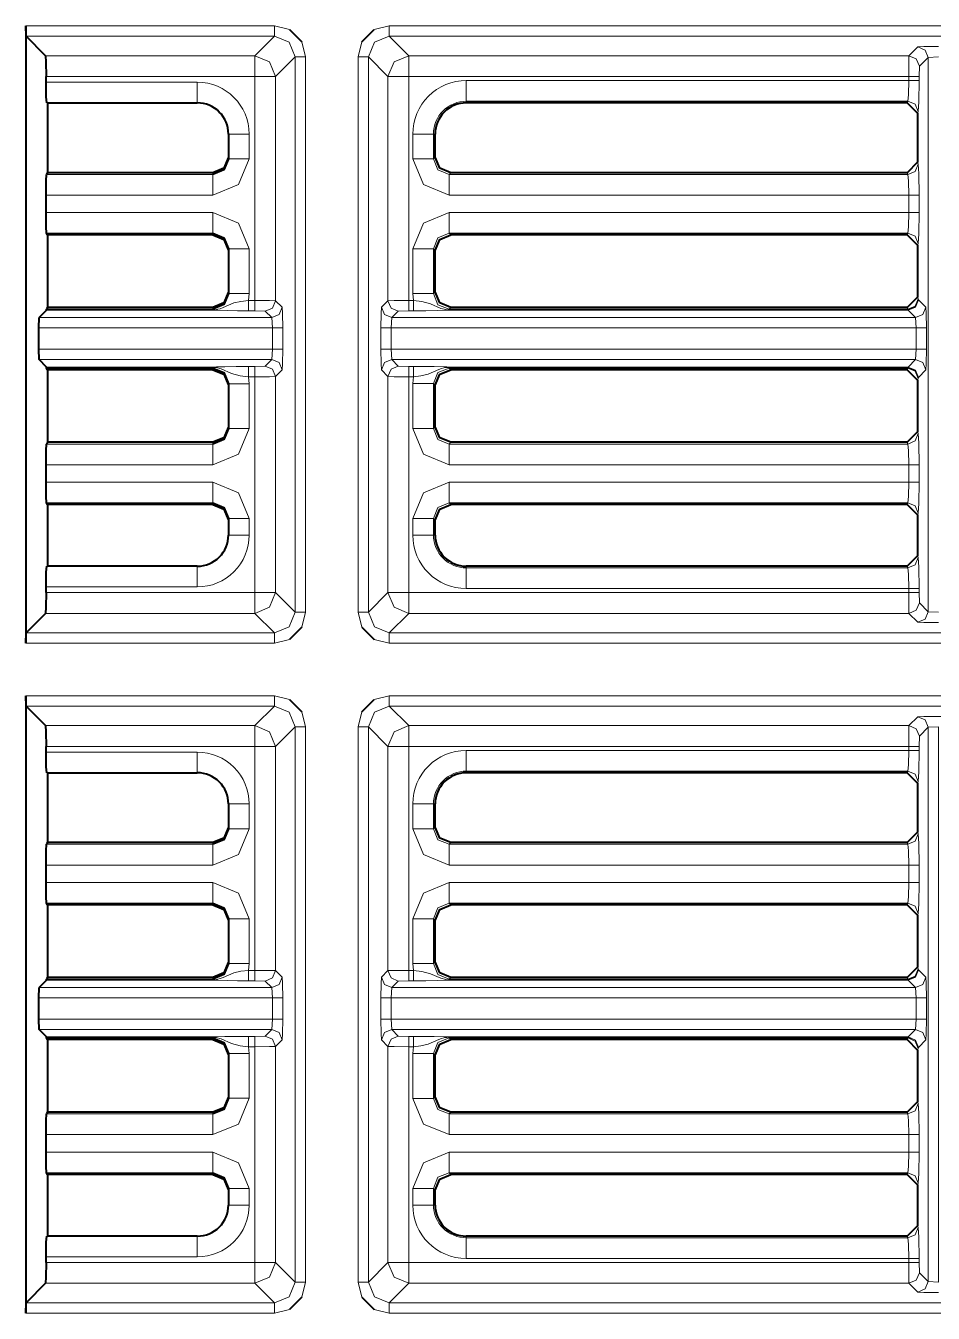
# Model space of a CAD drawing. Header units: millimetres. Extents: x 0 to 2941, y -405 to 1422.
# Drawn here: x 697.3 to 741.1, y 883.4 to 945.5 of the extents above; entities that cross this region are included whole.
import ezdxf

# ---------------------------------------------------------------- set-up
doc = ezdxf.new("R2010")
doc.units = ezdxf.units.MM
doc.layers.add('FINE', color=9, linetype='Continuous')
doc.layers.add('OUTLINE', color=7, linetype='Continuous')

msp = doc.modelspace()

# ---------------------------------------------------------------- linework, layer by layer
at = {"layer": 'FINE', "lineweight": 9}
for p, q in [((709.304, 945.477), (697.317, 945.477)), ((710.031, 945.289), (709.304, 945.477)), ((697.329, 944.977), (709.304, 944.977)), ((714.829, 944.977), (769.398, 944.977)), ((715.773, 944.034), (714.829, 944.977)), ((710.803, 943.978), (710.615, 944.705)), ((713.518, 944.705), (713.33, 943.978)), ((740.304, 944.454), (739.884, 944.034)), ((710.803, 917.203), (710.803, 943.978)), ((713.33, 943.978), (713.33, 917.203)), ((739.884, 944.034), (715.773, 944.034)), ((740.371, 943.034), (740.384, 943.534)), ((740.384, 943.534), (740.804, 943.954)), ((740.804, 943.954), (741.304, 943.979)), ((740.804, 917.227), (740.804, 943.954)), ((698.298, 943.034), (708.36, 943.034)), ((708.36, 943.034), (708.36, 932.234)), ((709.36, 932.221), (709.36, 943.034)), ((714.773, 943.034), (714.773, 932.221)), ((715.773, 943.034), (739.871, 943.034)), ((715.773, 932.234), (715.773, 943.034)), ((739.871, 943.034), (739.871, 942.839)), ((740.371, 942.839), (740.371, 943.034)), ((705.585, 942.758), (698.298, 942.758)), ((739.871, 942.839), (718.549, 942.839)), ((739.834, 941.84), (739.793, 941.759)), ((740.293, 941.258), (740.334, 941.341)), ((708.085, 939.066), (708.085, 940.258)), ((715.969, 940.258), (715.969, 939.061)), ((716.967, 940.258), (717.049, 940.258)), ((716.967, 939.061), (716.967, 940.258)), ((717.049, 939.142), (716.967, 939.061)), ((740.334, 938.811), (740.293, 938.893)), ((717.716, 938.312), (717.797, 938.394)), ((739.834, 938.312), (717.716, 938.312)), ((739.793, 938.394), (739.834, 938.312)), ((698.298, 937.314), (706.335, 937.314)), ((717.716, 937.314), (739.871, 937.314)), ((739.871, 937.314), (739.871, 936.473)), ((740.371, 936.473), (740.371, 937.314)), ((706.335, 936.473), (698.298, 936.473)), ((739.871, 936.473), (717.716, 936.473)), ((698.323, 935.475), (706.335, 935.475)), ((706.335, 935.475), (706.335, 935.394)), ((717.797, 935.394), (717.716, 935.475)), ((717.716, 935.475), (739.834, 935.475)), ((739.834, 935.475), (739.793, 935.394)), ((740.293, 934.893), (740.334, 934.975)), ((708.085, 932.566), (708.085, 934.721)), ((715.969, 934.726), (715.969, 932.561)), ((716.967, 934.726), (717.049, 934.644)), ((708.053, 932.234), (708.085, 932.566)), ((715.969, 932.561), (715.999, 932.234)), ((740.334, 932.311), (740.293, 932.393)), ((698.315, 931.763), (706.335, 931.763)), ((706.335, 931.78), (698.318, 931.78)), ((706.335, 931.812), (698.323, 931.812)), ((706.335, 931.894), (706.335, 931.812)), ((708.36, 932.234), (708.053, 932.234)), ((708.053, 931.734), (708.36, 931.734)), ((708.36, 931.734), (708.86, 931.721)), ((709.675, 931.906), (709.36, 932.221)), ((714.773, 932.221), (714.458, 931.906)), ((715.273, 931.721), (715.773, 931.734)), ((715.999, 932.234), (715.773, 932.234)), ((715.773, 931.734), (715.999, 931.734)), ((739.842, 931.78), (717.716, 931.78)), ((717.716, 931.763), (739.842, 931.763)), ((739.793, 931.894), (739.834, 931.812)), ((739.834, 931.812), (739.842, 931.78)), ((739.842, 931.763), (740.199, 931.406)), ((697.958, 931.406), (709.175, 931.406)), ((708.86, 931.721), (709.175, 931.406)), ((709.175, 931.406), (709.201, 930.906)), ((714.932, 930.906), (714.958, 931.406)), ((714.958, 931.406), (715.273, 931.721)), ((714.958, 931.406), (740.199, 931.406)), ((740.199, 931.406), (740.225, 930.906)), ((709.201, 930.906), (697.945, 930.906)), ((709.201, 930.906), (709.201, 929.881)), ((709.701, 929.881), (709.701, 930.906)), ((714.432, 930.906), (714.432, 929.881)), ((740.225, 930.906), (714.932, 930.906)), ((714.932, 929.881), (714.932, 930.906)), ((740.225, 930.906), (740.225, 929.881)), ((740.725, 929.881), (740.725, 930.906)), ((697.945, 929.881), (709.201, 929.881)), ((709.201, 929.881), (709.175, 929.381)), ((714.932, 929.881), (740.225, 929.881)), ((714.958, 929.381), (714.932, 929.881)), ((740.225, 929.881), (740.199, 929.381)), ((709.175, 929.381), (697.958, 929.381)), ((709.175, 929.381), (708.86, 929.065)), ((740.199, 929.381), (714.958, 929.381)), ((715.273, 929.065), (714.958, 929.381)), ((740.199, 929.381), (739.842, 929.023)), ((706.335, 929.023), (698.315, 929.023)), ((698.318, 929.007), (706.335, 929.007)), ((698.323, 928.975), (706.335, 928.975)), ((706.335, 928.975), (706.335, 928.894)), ((708.36, 929.053), (708.053, 929.053)), ((708.86, 929.065), (708.36, 929.053)), ((714.458, 928.881), (714.773, 928.566)), ((739.842, 929.023), (717.716, 929.023)), ((717.716, 929.007), (739.842, 929.007)), ((717.716, 928.975), (739.834, 928.975)), ((717.797, 928.894), (717.716, 928.975)), ((739.834, 928.975), (739.793, 928.894)), ((739.842, 929.007), (739.834, 928.975)), ((740.342, 928.524), (740.699, 928.881)), ((708.053, 928.553), (708.36, 928.553)), ((708.085, 928.221), (708.053, 928.553)), ((708.085, 926.066), (708.085, 928.221)), ((714.773, 928.566), (714.773, 918.147)), ((715.969, 928.226), (715.969, 926.061)), ((716.967, 928.226), (717.049, 928.144)), ((740.293, 928.393), (740.334, 928.475)), ((740.334, 928.475), (740.342, 928.524)), ((740.334, 925.812), (740.293, 925.894)), ((706.335, 925.312), (698.323, 925.312)), ((706.335, 925.393), (706.335, 925.312)), ((717.716, 925.312), (717.797, 925.393)), ((739.834, 925.312), (717.716, 925.312)), ((739.793, 925.393), (739.834, 925.312)), ((717.716, 924.313), (739.871, 924.313)), ((739.871, 924.313), (739.871, 923.473)), ((740.371, 923.473), (740.371, 924.313)), ((706.335, 923.473), (698.298, 923.473)), ((739.871, 923.473), (717.716, 923.473)), ((698.323, 922.475), (706.335, 922.475)), ((706.335, 922.475), (706.335, 922.393)), ((717.716, 922.475), (739.834, 922.475)), ((717.797, 922.393), (717.716, 922.475)), ((739.834, 922.475), (739.793, 922.393)), ((740.293, 921.894), (740.334, 921.976)), ((715.969, 921.726), (715.969, 920.922)), ((716.967, 921.726), (717.049, 921.645)), ((716.967, 920.922), (716.967, 921.726)), ((717.049, 920.922), (716.967, 920.922)), ((718.549, 919.341), (718.549, 919.422)), ((739.834, 919.341), (718.549, 919.341)), ((739.793, 919.422), (739.834, 919.341)), ((740.334, 919.84), (740.293, 919.922)), ((698.298, 918.422), (705.585, 918.422)), ((714.773, 918.147), (713.83, 917.203)), ((718.549, 918.342), (739.871, 918.342)), ((740.371, 918.147), (740.371, 918.342)), ((740.384, 917.647), (740.371, 918.147)), ((740.804, 917.227), (740.384, 917.647)), ((698.273, 917.147), (708.36, 917.147)), ((710.615, 916.476), (710.803, 917.203)), ((713.33, 917.203), (713.518, 916.476)), ((714.829, 916.204), (715.773, 917.147)), ((715.773, 917.147), (739.884, 917.147)), ((739.884, 917.147), (740.304, 916.727)), ((741.304, 917.202), (740.804, 917.227)), ((714.102, 915.892), (714.829, 915.704)), ((769.554, 916.204), (714.829, 916.204)), ((714.829, 915.704), (769.409, 915.704)), ((709.304, 913.177), (697.317, 913.177)), ((710.031, 912.989), (709.304, 913.177)), ((697.329, 912.677), (709.304, 912.677)), ((709.304, 912.677), (708.36, 911.734)), ((714.829, 912.677), (769.398, 912.677)), ((715.773, 911.734), (714.829, 912.677)), ((713.518, 912.405), (713.33, 911.678)), ((740.304, 912.154), (739.884, 911.734)), ((708.36, 911.734), (698.273, 911.734)), ((713.33, 911.678), (713.33, 884.903)), ((713.83, 884.903), (713.83, 911.678)), ((713.83, 911.678), (714.773, 910.734)), ((739.884, 911.734), (715.773, 911.734)), ((740.384, 911.234), (740.804, 911.654)), ((740.804, 911.654), (741.304, 911.679)), ((740.804, 884.927), (740.804, 911.654)), ((698.298, 910.734), (708.36, 910.734)), ((708.36, 910.734), (708.36, 899.934)), ((709.36, 899.921), (709.36, 910.734)), ((714.773, 910.734), (714.773, 899.921)), ((740.371, 910.734), (740.384, 911.234)), ((740.371, 910.538), (740.371, 910.734)), ((705.585, 910.458), (698.298, 910.458)), ((718.549, 909.54), (739.834, 909.54)), ((718.549, 909.458), (718.549, 909.54)), ((739.834, 909.54), (739.793, 909.458)), ((740.293, 908.958), (740.334, 909.041)), ((708.085, 906.766), (708.085, 907.959)), ((715.969, 907.959), (715.969, 906.761)), ((740.334, 906.511), (740.293, 906.593)), ((717.716, 906.012), (717.797, 906.094)), ((698.298, 905.013), (706.335, 905.013)), ((739.871, 905.013), (739.871, 904.174)), ((706.335, 904.174), (698.298, 904.174)), ((739.871, 904.174), (717.716, 904.174)), ((717.716, 903.175), (739.834, 903.175)), ((717.797, 903.093), (717.716, 903.175)), ((739.834, 903.175), (739.793, 903.093)), ((740.293, 902.593), (740.334, 902.675)), ((708.085, 900.266), (708.085, 902.421)), ((715.969, 902.426), (715.969, 900.261)), ((716.967, 902.426), (717.049, 902.344)), ((716.967, 900.261), (716.967, 902.426)), ((708.053, 899.934), (708.085, 900.266)), ((715.969, 900.261), (715.999, 899.934)), ((717.049, 900.342), (716.967, 900.261)), ((740.334, 900.011), (740.293, 900.093)), ((706.335, 899.48), (698.318, 899.48)), ((706.335, 899.512), (698.323, 899.512)), ((706.335, 899.593), (706.335, 899.512)), ((708.36, 899.934), (708.053, 899.934)), ((709.675, 899.606), (709.36, 899.921)), ((714.773, 899.921), (714.458, 899.606)), ((715.999, 899.934), (715.773, 899.934)), ((717.716, 899.512), (717.797, 899.593)), ((739.842, 899.48), (717.716, 899.48)), ((717.716, 899.463), (739.842, 899.463)), ((739.834, 899.512), (739.842, 899.48)), ((739.842, 899.463), (740.199, 899.106)), ((697.958, 899.106), (709.175, 899.106)), ((708.053, 899.434), (708.36, 899.434)), ((708.36, 899.434), (708.86, 899.421)), ((708.86, 899.421), (709.175, 899.106)), ((709.175, 899.106), (709.201, 898.606)), ((714.932, 898.606), (714.958, 899.106)), ((714.958, 899.106), (715.273, 899.421)), ((714.958, 899.106), (740.199, 899.106)), ((715.273, 899.421), (715.773, 899.434)), ((715.773, 899.434), (715.999, 899.434)), ((740.199, 899.106), (740.225, 898.606)), ((709.201, 898.606), (697.945, 898.606)), ((709.201, 898.606), (709.201, 897.581)), ((709.701, 897.581), (709.701, 898.606)), ((740.225, 898.606), (714.932, 898.606)), ((740.225, 898.606), (740.225, 897.581)), ((697.945, 897.581), (709.201, 897.581)), ((709.175, 897.081), (697.958, 897.081)), ((709.201, 897.581), (709.175, 897.081)), ((714.932, 897.581), (740.225, 897.581)), ((740.199, 897.081), (714.958, 897.081)), ((715.273, 896.765), (714.958, 897.081)), ((740.225, 897.581), (740.199, 897.081)), ((706.335, 896.724), (698.315, 896.724)), ((698.318, 896.707), (706.335, 896.707)), ((698.323, 896.675), (706.335, 896.675)), ((706.335, 896.675), (706.335, 896.594)), ((708.36, 896.753), (708.053, 896.753)), ((709.36, 896.266), (709.675, 896.581)), ((714.458, 896.581), (714.773, 896.266)), ((715.773, 896.753), (715.273, 896.765)), ((715.999, 896.753), (715.773, 896.753)), ((717.716, 896.707), (739.842, 896.707)), ((717.716, 896.675), (739.834, 896.675)), ((717.797, 896.594), (717.716, 896.675)), ((739.834, 896.675), (739.793, 896.594)), ((739.842, 896.707), (739.834, 896.675)), ((708.085, 895.921), (708.053, 896.253)), ((708.085, 893.766), (708.085, 895.921)), ((709.36, 885.847), (709.36, 896.266)), ((715.773, 896.253), (715.999, 896.253)), ((715.773, 885.847), (715.773, 896.253)), ((715.999, 896.253), (715.969, 895.926)), ((715.969, 895.926), (715.969, 893.761)), ((740.334, 893.511), (740.293, 893.593)), ((706.335, 893.012), (698.323, 893.012)), ((706.335, 893.093), (706.335, 893.012)), ((717.716, 893.012), (717.797, 893.093)), ((698.298, 892.014), (706.335, 892.014)), ((717.716, 892.014), (739.871, 892.014)), ((740.371, 891.174), (740.371, 892.014)), ((706.335, 891.174), (698.298, 891.174)), ((698.323, 890.175), (706.335, 890.175)), ((706.335, 890.175), (706.335, 890.093)), ((717.716, 890.175), (739.834, 890.175)), ((717.797, 890.093), (717.716, 890.175)), ((739.834, 890.175), (739.793, 890.093)), ((740.293, 889.593), (740.334, 889.675)), ((708.085, 888.622), (708.085, 889.421)), ((715.969, 889.426), (715.969, 888.622)), ((716.967, 889.426), (717.049, 889.345)), ((716.967, 888.622), (716.967, 889.426)), ((717.049, 888.622), (716.967, 888.622)), ((718.549, 887.041), (718.549, 887.122)), ((739.834, 887.041), (718.549, 887.041)), ((739.793, 887.122), (739.834, 887.041)), ((740.334, 887.54), (740.293, 887.622)), ((698.298, 886.122), (705.585, 886.122)), ((708.36, 885.847), (698.298, 885.847)), ((710.304, 884.903), (709.36, 885.847)), ((739.871, 885.847), (715.773, 885.847)), ((718.549, 886.042), (739.871, 886.042)), ((739.871, 886.042), (739.871, 885.847)), ((740.371, 885.847), (740.371, 886.042)), ((740.384, 885.347), (740.371, 885.847)), ((740.804, 884.927), (740.384, 885.347)), ((710.615, 884.176), (710.803, 884.903)), ((713.33, 884.903), (713.518, 884.176)), ((714.829, 883.903), (715.773, 884.847)), ((715.773, 884.847), (739.884, 884.847)), ((739.884, 884.847), (740.304, 884.427)), ((697.317, 883.404), (709.304, 883.404)), ((709.304, 883.903), (697.329, 883.903)), ((709.304, 883.404), (710.031, 883.592)), ((714.102, 883.592), (714.829, 883.404)), ((769.554, 883.903), (714.829, 883.903)), ((714.829, 883.404), (769.409, 883.404))]:
    msp.add_line(p, q, dxfattribs=at)
for points in [[(709.304, 945.477), (709.304, 945.128), (709.304, 944.977)], [(769.409, 945.477), (714.829, 945.477), (714.102, 945.289)], [(714.829, 945.477), (714.829, 945.128), (714.829, 944.977)], [(709.304, 944.977), (708.36, 944.034), (698.273, 944.034)], [(709.304, 944.977), (710.011, 944.685), (710.304, 943.978)], [(713.83, 943.978), (714.122, 944.685), (714.829, 944.977)], [(741.304, 944.479), (740.606, 944.472), (740.304, 944.454)], [(740.304, 944.454), (740.657, 944.307), (740.804, 943.954)], [(709.36, 943.034), (709.067, 943.741), (708.36, 944.034)], [(708.36, 943.034), (708.36, 943.732), (708.36, 944.034)], [(709.36, 943.034), (710.304, 943.978), (710.304, 917.203)], [(710.803, 943.978), (710.455, 943.978), (710.304, 943.978)], [(713.83, 943.978), (713.679, 943.978), (713.33, 943.978)], [(713.83, 917.203), (713.83, 943.978), (714.773, 943.034)], [(715.773, 944.034), (715.066, 943.741), (714.773, 943.034)], [(715.773, 944.034), (715.773, 943.732), (715.773, 943.034)], [(739.884, 944.034), (739.875, 943.732), (739.871, 943.034)], [(739.884, 944.034), (740.237, 943.887), (740.384, 943.534)], [(708.36, 943.034), (709.058, 943.034), (709.36, 943.034)], [(714.773, 943.034), (715.075, 943.034), (715.773, 943.034)], [(739.871, 943.034), (740.22, 943.034), (740.371, 943.034)], [(705.585, 942.758), (705.585, 942.051), (705.585, 941.759)], [(718.549, 942.839), (718.549, 942.15), (718.549, 941.84)], [(739.871, 942.839), (739.86, 942.15), (739.834, 941.84)], [(740.371, 942.839), (740.22, 942.839), (739.871, 942.839)], [(740.334, 941.341), (740.36, 941.806), (740.371, 942.839)], [(718.549, 941.759), (718.549, 941.84), (739.834, 941.84)], [(740.334, 941.341), (740.187, 941.693), (739.834, 941.84)], [(708.085, 940.258), (707.377, 940.258), (707.085, 940.258)], [(715.969, 940.258), (716.657, 940.258), (716.967, 940.258)], [(706.335, 937.314), (707.572, 937.827), (708.085, 939.066)], [(708.085, 939.066), (707.377, 939.066), (707.085, 939.066)], [(715.969, 939.061), (716.657, 939.061), (716.967, 939.061)], [(715.969, 939.061), (716.48, 937.825), (717.716, 937.314)], [(717.716, 938.312), (717.185, 938.53), (716.967, 939.061)], [(740.334, 938.811), (740.187, 938.458), (739.834, 938.312)], [(740.371, 937.314), (740.36, 938.346), (740.334, 938.811)], [(706.335, 938.394), (706.335, 938.312), (698.323, 938.312)], [(706.335, 937.314), (706.335, 938.002), (706.335, 938.312)], [(717.716, 937.314), (717.716, 938.002), (717.716, 938.312)], [(739.834, 938.312), (739.86, 938.002), (739.871, 937.314)], [(740.371, 937.314), (740.22, 937.314), (739.871, 937.314)], [(706.335, 935.475), (706.335, 935.785), (706.335, 936.473)], [(708.085, 934.721), (707.572, 935.96), (706.335, 936.473)], [(717.716, 936.473), (716.48, 935.962), (715.969, 934.726)], [(717.716, 935.475), (717.716, 935.785), (717.716, 936.473)], [(739.871, 936.473), (739.86, 935.785), (739.834, 935.475)], [(740.371, 936.473), (740.22, 936.473), (739.871, 936.473)], [(740.334, 934.975), (740.36, 935.441), (740.371, 936.473)], [(716.967, 934.726), (717.185, 935.257), (717.716, 935.475)], [(740.334, 934.975), (740.187, 935.328), (739.834, 935.475)], [(707.085, 934.721), (707.377, 934.721), (708.085, 934.721)], [(716.967, 934.726), (716.657, 934.726), (715.969, 934.726)], [(717.049, 932.642), (716.967, 932.561), (716.967, 934.726)], [(707.085, 932.566), (707.377, 932.566), (708.085, 932.566)], [(717.716, 931.78), (717.716, 931.801), (717.716, 931.812), (717.185, 932.03), (716.967, 932.561), (716.657, 932.561), (715.969, 932.561)], [(708.053, 932.234), (707.688, 932.19), (707.344, 932.112), (706.823, 931.887), (706.687, 931.837), (706.581, 931.808), (706.436, 931.785), (706.367, 931.781), (706.335, 931.78)], [(706.335, 931.812), (706.335, 931.801), (706.335, 931.78)], [(706.335, 931.763), (706.335, 931.768), (706.335, 931.78)], [(706.335, 931.763), (706.347, 931.763), (706.374, 931.763), (706.433, 931.762), (706.481, 931.76), (706.555, 931.758), (707.051, 931.743), (707.522, 931.737), (708.053, 931.734)], [(708.053, 931.734), (708.053, 931.885), (708.053, 932.234)], [(708.36, 931.734), (708.36, 931.885), (708.36, 932.234)], [(709.36, 932.221), (709.058, 932.23), (708.36, 932.234)], [(708.86, 931.721), (709.213, 931.868), (709.36, 932.221)], [(709.175, 931.406), (709.529, 931.553), (709.675, 931.906)], [(709.701, 930.906), (709.693, 931.604), (709.675, 931.906)], [(714.458, 931.906), (714.44, 931.604), (714.432, 930.906)], [(714.458, 931.906), (714.605, 931.553), (714.958, 931.406)], [(715.773, 932.234), (715.075, 932.23), (714.773, 932.221)], [(714.773, 932.221), (714.92, 931.868), (715.273, 931.721)], [(715.773, 932.234), (715.773, 931.885), (715.773, 931.734)], [(715.999, 932.234), (715.999, 931.885), (715.999, 931.734)], [(717.716, 931.78), (717.646, 931.782), (717.559, 931.791), (717.32, 931.851), (716.82, 932.073), (716.406, 932.184), (715.999, 932.234)], [(715.999, 931.734), (716.591, 931.737), (717.139, 931.747), (717.547, 931.76), (717.655, 931.763), (717.689, 931.763), (717.716, 931.763)], [(739.834, 931.812), (717.716, 931.812), (717.797, 931.894)], [(717.716, 931.78), (717.716, 931.768), (717.716, 931.763)], [(739.834, 931.812), (740.187, 931.959), (740.334, 932.311)], [(739.842, 931.78), (740.194, 931.923), (740.342, 932.263)], [(739.842, 931.763), (740.195, 931.91), (740.342, 932.263)], [(739.842, 931.78), (739.842, 931.768), (739.842, 931.763)], [(740.199, 931.406), (740.553, 931.553), (740.699, 931.906)], [(740.699, 931.906), (740.342, 932.263), (740.334, 932.311)], [(740.725, 930.906), (740.717, 931.604), (740.699, 931.906)], [(709.201, 930.906), (709.55, 930.906), (709.701, 930.906)], [(714.432, 930.906), (714.583, 930.906), (714.932, 930.906)], [(740.225, 930.906), (740.574, 930.906), (740.725, 930.906)], [(709.701, 929.881), (709.55, 929.881), (709.201, 929.881)], [(709.36, 928.566), (709.675, 928.881), (709.693, 929.183), (709.701, 929.881)], [(714.932, 929.881), (714.583, 929.881), (714.432, 929.881)], [(714.432, 929.881), (714.44, 929.183), (714.458, 928.881)], [(740.725, 929.881), (740.574, 929.881), (740.225, 929.881)], [(740.699, 928.881), (740.717, 929.183), (740.725, 929.881)], [(709.675, 928.881), (709.529, 929.234), (709.175, 929.381)], [(714.958, 929.381), (714.605, 929.234), (714.458, 928.881)], [(740.699, 928.881), (740.553, 929.234), (740.199, 929.381)], [(708.053, 929.053), (707.458, 929.05), (706.911, 929.04), (706.503, 929.027), (706.395, 929.024), (706.361, 929.024), (706.335, 929.023)], [(706.335, 929.007), (706.335, 929.019), (706.335, 929.023)], [(706.335, 929.007), (706.405, 929.005), (706.491, 928.996), (706.73, 928.936), (707.23, 928.716), (707.644, 928.604), (708.053, 928.553)], [(706.335, 928.975), (706.335, 928.986), (706.335, 929.007)], [(708.053, 928.553), (708.053, 928.902), (708.053, 929.053)], [(708.36, 928.553), (708.36, 928.902), (708.36, 929.053)], [(709.36, 928.566), (709.213, 928.919), (708.86, 929.065)], [(715.273, 929.065), (714.92, 928.919), (714.773, 928.566)], [(715.999, 929.053), (715.773, 929.053), (715.273, 929.065)], [(715.773, 929.053), (715.773, 928.902), (715.773, 928.553)], [(715.999, 929.053), (715.999, 928.902), (715.999, 928.553)], [(717.716, 929.023), (717.704, 929.023), (717.676, 929.024), (717.617, 929.025), (717.568, 929.026), (717.494, 929.029), (717, 929.044), (716.53, 929.05), (715.999, 929.053)], [(715.999, 928.553), (716.363, 928.596), (716.706, 928.674), (717.224, 928.898), (717.361, 928.95), (717.468, 928.979), (717.613, 929.002), (717.683, 929.006), (717.716, 929.007)], [(716.967, 928.226), (717.185, 928.757), (717.716, 928.975)], [(717.716, 929.023), (717.716, 929.019), (717.716, 929.007)], [(717.716, 928.975), (717.716, 928.986), (717.716, 929.007)], [(740.334, 928.475), (740.187, 928.828), (739.834, 928.975)], [(740.342, 928.524), (740.195, 928.877), (739.842, 929.023)], [(739.842, 929.023), (739.842, 929.019), (739.842, 929.007)], [(740.342, 928.524), (740.194, 928.864), (739.842, 929.007)], [(708.36, 928.553), (708.36, 918.147), (698.298, 918.147)], [(707.085, 928.221), (707.377, 928.221), (708.085, 928.221)], [(708.36, 928.553), (709.058, 928.557), (709.36, 928.566)], [(710.304, 917.203), (709.36, 918.147), (709.36, 928.566)], [(714.773, 928.566), (715.075, 928.557), (715.773, 928.553)], [(715.773, 918.147), (715.773, 928.553), (715.999, 928.553), (715.969, 928.226)], [(716.967, 928.226), (716.657, 928.226), (715.969, 928.226)], [(717.049, 926.142), (716.967, 926.061), (716.967, 928.226)], [(698.298, 924.313), (706.335, 924.313), (707.572, 924.827), (708.085, 926.066)], [(707.085, 926.066), (707.377, 926.066), (708.085, 926.066)], [(716.967, 926.061), (716.657, 926.061), (715.969, 926.061)], [(715.969, 926.061), (716.48, 924.825), (717.716, 924.313)], [(717.716, 925.312), (717.185, 925.53), (716.967, 926.061)], [(739.834, 925.312), (740.187, 925.459), (740.334, 925.812)], [(740.371, 924.313), (740.36, 925.346), (740.334, 925.812)], [(706.335, 925.312), (706.335, 925.002), (706.335, 924.313)], [(717.716, 924.313), (717.716, 925.002), (717.716, 925.312)], [(739.834, 925.312), (739.86, 925.002), (739.871, 924.313)], [(739.871, 924.313), (740.22, 924.313), (740.371, 924.313)], [(706.335, 922.475), (706.335, 922.785), (706.335, 923.473)], [(708.085, 920.922), (708.085, 921.721), (707.572, 922.96), (706.335, 923.473)], [(717.716, 923.473), (716.48, 922.962), (715.969, 921.726)], [(717.716, 923.473), (717.716, 922.785), (717.716, 922.475)], [(739.871, 923.473), (739.86, 922.785), (739.834, 922.475)], [(739.871, 923.473), (740.22, 923.473), (740.371, 923.473)], [(740.334, 921.976), (740.36, 922.441), (740.371, 923.473)], [(716.967, 921.726), (717.185, 922.257), (717.716, 922.475)], [(739.834, 922.475), (740.187, 922.328), (740.334, 921.976)], [(707.085, 921.721), (707.377, 921.721), (708.085, 921.721)], [(716.967, 921.726), (716.657, 921.726), (715.969, 921.726)], [(707.085, 920.922), (707.377, 920.922), (708.085, 920.922)], [(716.967, 920.922), (716.657, 920.922), (715.969, 920.922)], [(705.585, 919.422), (705.585, 919.129), (705.585, 918.422)], [(718.549, 919.341), (718.549, 919.031), (718.549, 918.342)], [(739.834, 919.341), (740.187, 919.488), (740.334, 919.84)], [(739.834, 919.341), (739.86, 919.031), (739.871, 918.342)], [(740.371, 918.342), (740.36, 919.375), (740.334, 919.84)], [(708.36, 918.147), (709.058, 918.147), (709.36, 918.147)], [(708.36, 917.147), (709.067, 917.44), (709.36, 918.147)], [(708.36, 918.147), (708.36, 917.449), (708.36, 917.147)], [(714.773, 918.147), (715.075, 918.147), (715.773, 918.147)], [(714.773, 918.147), (715.066, 917.44), (715.773, 917.147)], [(739.871, 918.342), (739.871, 918.147), (715.773, 918.147)], [(715.773, 918.147), (715.773, 917.449), (715.773, 917.147)], [(739.871, 918.342), (740.22, 918.342), (740.371, 918.342)], [(739.871, 918.147), (740.22, 918.147), (740.371, 918.147)], [(739.871, 918.147), (739.875, 917.449), (739.884, 917.147)], [(739.884, 917.147), (740.237, 917.294), (740.384, 917.647)], [(708.36, 917.147), (709.304, 916.204), (697.329, 916.204)], [(710.304, 917.203), (710.011, 916.496), (709.304, 916.204)], [(710.803, 917.203), (710.455, 917.203), (710.304, 917.203)], [(713.83, 917.203), (713.679, 917.203), (713.33, 917.203)], [(714.829, 916.204), (714.122, 916.496), (713.83, 917.203)], [(740.304, 916.727), (740.657, 916.874), (740.804, 917.227)], [(740.304, 916.727), (740.606, 916.709), (741.304, 916.702)], [(697.317, 915.704), (709.304, 915.704), (710.031, 915.892)], [(709.304, 915.704), (709.304, 916.052), (709.304, 916.204)], [(714.829, 916.204), (714.829, 916.052), (714.829, 915.704)], [(709.304, 913.177), (709.304, 912.828), (709.304, 912.677)], [(769.409, 913.177), (714.829, 913.177), (714.102, 912.989)], [(714.829, 913.177), (714.829, 912.828), (714.829, 912.677)], [(709.304, 912.677), (710.011, 912.385), (710.304, 911.678)], [(713.83, 911.678), (714.122, 912.385), (714.829, 912.677)], [(710.803, 884.903), (710.803, 911.678), (710.615, 912.405)], [(742.33, 912.179), (741.304, 912.179), (740.606, 912.172), (740.304, 912.154)], [(740.804, 911.654), (740.657, 912.007), (740.304, 912.154)], [(709.36, 910.734), (709.067, 911.441), (708.36, 911.734)], [(708.36, 910.734), (708.36, 911.432), (708.36, 911.734)], [(709.36, 910.734), (710.304, 911.678), (710.304, 884.903)], [(710.803, 911.678), (710.455, 911.678), (710.304, 911.678)], [(713.83, 911.678), (713.679, 911.678), (713.33, 911.678)], [(715.773, 911.734), (715.066, 911.441), (714.773, 910.734)], [(715.773, 911.734), (715.773, 911.432), (715.773, 910.734)], [(739.884, 911.734), (739.875, 911.432), (739.871, 910.734)], [(740.384, 911.234), (740.237, 911.587), (739.884, 911.734)], [(741.304, 911.679), (741.304, 884.902), (740.804, 884.927)], [(708.36, 910.734), (709.058, 910.734), (709.36, 910.734)], [(714.773, 910.734), (715.075, 910.734), (715.773, 910.734)], [(715.773, 899.934), (715.773, 910.734), (739.871, 910.734), (739.871, 910.538)], [(740.371, 910.734), (740.22, 910.734), (739.871, 910.734)], [(705.585, 910.458), (705.585, 909.751), (705.585, 909.458)], [(718.549, 910.538), (718.549, 909.85), (718.549, 909.54)], [(739.871, 910.538), (739.86, 909.85), (739.834, 909.54)], [(740.371, 910.538), (740.22, 910.538), (739.871, 910.538)], [(740.334, 909.041), (740.36, 909.506), (740.371, 910.538)], [(740.334, 909.041), (740.187, 909.393), (739.834, 909.54)], [(708.085, 907.959), (707.377, 907.959), (707.085, 907.959)], [(715.969, 907.959), (716.657, 907.959), (716.967, 907.959)], [(717.049, 906.842), (716.967, 906.761), (716.967, 907.959), (717.049, 907.959)], [(706.335, 905.013), (707.572, 905.527), (708.085, 906.766)], [(708.085, 906.766), (707.377, 906.766), (707.085, 906.766)], [(716.967, 906.761), (716.657, 906.761), (715.969, 906.761)], [(715.969, 906.761), (716.48, 905.525), (717.716, 905.013), (739.871, 905.013)], [(717.716, 906.012), (717.185, 906.23), (716.967, 906.761)], [(739.834, 906.012), (740.187, 906.159), (740.334, 906.511)], [(740.371, 904.174), (740.371, 905.013), (740.36, 906.046), (740.334, 906.511)], [(706.335, 906.094), (706.335, 906.012), (698.323, 906.012)], [(706.335, 905.013), (706.335, 905.702), (706.335, 906.012)], [(739.793, 906.094), (739.834, 906.012), (717.716, 906.012)], [(717.716, 906.012), (717.716, 905.702), (717.716, 905.013)], [(739.834, 906.012), (739.86, 905.702), (739.871, 905.013)], [(739.871, 905.013), (740.22, 905.013), (740.371, 905.013)], [(706.335, 904.174), (706.335, 903.485), (706.335, 903.175)], [(708.085, 902.421), (707.572, 903.66), (706.335, 904.174)], [(717.716, 904.174), (716.48, 903.662), (715.969, 902.426)], [(717.716, 903.175), (717.716, 903.485), (717.716, 904.174)], [(739.871, 904.174), (739.86, 903.485), (739.834, 903.175)], [(740.371, 904.174), (740.22, 904.174), (739.871, 904.174)], [(740.334, 902.675), (740.36, 903.141), (740.371, 904.174)], [(698.323, 903.175), (706.335, 903.175), (706.335, 903.093)], [(716.967, 902.426), (717.185, 902.957), (717.716, 903.175)], [(740.334, 902.675), (740.187, 903.028), (739.834, 903.175)], [(708.085, 902.421), (707.377, 902.421), (707.085, 902.421)], [(716.967, 902.426), (716.657, 902.426), (715.969, 902.426)], [(708.085, 900.266), (707.377, 900.266), (707.085, 900.266)], [(716.967, 900.261), (716.657, 900.261), (715.969, 900.261)], [(717.716, 899.512), (717.185, 899.73), (716.967, 900.261)], [(698.315, 899.463), (706.335, 899.463), (706.347, 899.463), (706.374, 899.463), (706.433, 899.462), (706.481, 899.46), (706.555, 899.458), (707.051, 899.443), (707.522, 899.437), (708.053, 899.434)], [(708.053, 899.934), (707.688, 899.89), (707.344, 899.812), (706.823, 899.587), (706.687, 899.536), (706.581, 899.508), (706.436, 899.485), (706.367, 899.48), (706.335, 899.48)], [(706.335, 899.48), (706.335, 899.501), (706.335, 899.512)], [(706.335, 899.463), (706.335, 899.468), (706.335, 899.48)], [(708.053, 899.434), (708.053, 899.585), (708.053, 899.934)], [(708.36, 899.434), (708.36, 899.585), (708.36, 899.934)], [(709.36, 899.921), (709.058, 899.93), (708.36, 899.934)], [(708.86, 899.421), (709.213, 899.568), (709.36, 899.921)], [(709.175, 899.106), (709.529, 899.253), (709.675, 899.606)], [(709.701, 898.606), (709.693, 899.304), (709.675, 899.606)], [(714.458, 899.606), (714.44, 899.304), (714.432, 898.606)], [(714.958, 899.106), (714.605, 899.253), (714.458, 899.606)], [(715.773, 899.934), (715.075, 899.93), (714.773, 899.921)], [(715.273, 899.421), (714.92, 899.568), (714.773, 899.921)], [(715.773, 899.434), (715.773, 899.585), (715.773, 899.934)], [(715.999, 899.434), (715.999, 899.585), (715.999, 899.934)], [(717.716, 899.48), (717.646, 899.482), (717.559, 899.491), (717.32, 899.551), (716.82, 899.773), (716.406, 899.884), (715.999, 899.934)], [(715.999, 899.434), (716.591, 899.437), (717.139, 899.447), (717.547, 899.459), (717.655, 899.463), (717.689, 899.463), (717.716, 899.463)], [(739.793, 899.593), (739.834, 899.512), (717.716, 899.512)], [(717.716, 899.48), (717.716, 899.501), (717.716, 899.512)], [(717.716, 899.463), (717.716, 899.468), (717.716, 899.48)], [(740.334, 900.011), (740.187, 899.659), (739.834, 899.512)], [(740.342, 899.963), (740.195, 899.61), (739.842, 899.463)], [(740.342, 899.963), (740.194, 899.623), (739.842, 899.48)], [(739.842, 899.48), (739.842, 899.468), (739.842, 899.463)], [(740.699, 899.606), (740.553, 899.253), (740.199, 899.106)], [(740.699, 899.606), (740.342, 899.963), (740.334, 900.011)], [(740.725, 897.581), (740.725, 898.606), (740.717, 899.304), (740.699, 899.606)], [(709.201, 898.606), (709.55, 898.606), (709.701, 898.606)], [(714.932, 898.606), (714.583, 898.606), (714.432, 898.606)], [(714.432, 898.606), (714.432, 897.581), (714.44, 896.883), (714.458, 896.581)], [(714.958, 897.081), (714.932, 897.581), (714.932, 898.606)], [(740.725, 898.606), (740.574, 898.606), (740.225, 898.606)], [(709.175, 897.081), (708.86, 896.765), (708.36, 896.753)], [(709.175, 897.081), (709.529, 896.934), (709.675, 896.581)], [(709.201, 897.581), (709.55, 897.581), (709.701, 897.581)], [(709.675, 896.581), (709.693, 896.883), (709.701, 897.581)], [(714.932, 897.581), (714.583, 897.581), (714.432, 897.581)], [(714.958, 897.081), (714.605, 896.934), (714.458, 896.581)], [(740.199, 897.081), (739.842, 896.724), (717.716, 896.724)], [(740.699, 896.581), (740.553, 896.934), (740.199, 897.081)], [(740.725, 897.581), (740.574, 897.581), (740.225, 897.581)], [(740.342, 896.224), (740.699, 896.581), (740.717, 896.883), (740.725, 897.581)], [(708.053, 896.753), (707.458, 896.75), (706.911, 896.74), (706.503, 896.727), (706.395, 896.724), (706.361, 896.724), (706.335, 896.724)], [(706.335, 896.724), (706.335, 896.719), (706.335, 896.707)], [(706.335, 896.707), (706.405, 896.705), (706.491, 896.696), (706.73, 896.636), (707.23, 896.416), (707.644, 896.304), (708.053, 896.253)], [(706.335, 896.707), (706.335, 896.685), (706.335, 896.675)], [(708.053, 896.753), (708.053, 896.602), (708.053, 896.253)], [(708.36, 896.753), (708.36, 896.602), (708.36, 896.253)], [(708.86, 896.765), (709.213, 896.619), (709.36, 896.266)], [(715.273, 896.765), (714.92, 896.619), (714.773, 896.266)], [(715.773, 896.753), (715.773, 896.602), (715.773, 896.253)], [(715.999, 896.753), (715.999, 896.602), (715.999, 896.253)], [(717.716, 896.724), (717.704, 896.724), (717.676, 896.724), (717.617, 896.725), (717.568, 896.727), (717.494, 896.729), (717, 896.743), (716.53, 896.75), (715.999, 896.753)], [(715.999, 896.253), (716.363, 896.296), (716.706, 896.374), (717.224, 896.599), (717.361, 896.65), (717.468, 896.679), (717.613, 896.702), (717.683, 896.707), (717.716, 896.707)], [(716.967, 895.926), (717.185, 896.457), (717.716, 896.675)], [(717.716, 896.724), (717.716, 896.719), (717.716, 896.707)], [(717.716, 896.675), (717.716, 896.685), (717.716, 896.707)], [(740.334, 896.175), (740.187, 896.528), (739.834, 896.675)], [(740.342, 896.224), (740.195, 896.577), (739.842, 896.724)], [(739.842, 896.724), (739.842, 896.719), (739.842, 896.707)], [(740.342, 896.224), (740.194, 896.564), (739.842, 896.707)], [(708.085, 895.921), (707.377, 895.921), (707.085, 895.921)], [(708.053, 896.253), (708.36, 896.253), (708.36, 885.847)], [(708.36, 896.253), (709.058, 896.257), (709.36, 896.266)], [(714.773, 896.266), (714.773, 885.847), (713.83, 884.903)], [(714.773, 896.266), (715.075, 896.257), (715.773, 896.253)], [(716.967, 895.926), (716.657, 895.926), (715.969, 895.926)], [(717.049, 893.842), (716.967, 893.761), (716.967, 895.926), (717.049, 895.844)], [(740.293, 896.093), (740.334, 896.175), (740.342, 896.224)], [(706.335, 892.014), (707.572, 892.527), (708.085, 893.766)], [(708.085, 893.766), (707.377, 893.766), (707.085, 893.766)], [(716.967, 893.761), (716.657, 893.761), (715.969, 893.761)], [(715.969, 893.761), (716.48, 892.525), (717.716, 892.014)], [(717.716, 893.012), (717.185, 893.23), (716.967, 893.761)], [(739.834, 893.012), (740.187, 893.159), (740.334, 893.511)], [(740.371, 892.014), (740.36, 893.046), (740.334, 893.511)], [(706.335, 892.014), (706.335, 892.702), (706.335, 893.012)], [(739.793, 893.093), (739.834, 893.012), (717.716, 893.012)], [(717.716, 892.014), (717.716, 892.702), (717.716, 893.012)], [(739.834, 893.012), (739.86, 892.702), (739.871, 892.014)], [(739.871, 892.014), (739.871, 891.174), (717.716, 891.174), (716.48, 890.662), (715.969, 889.426)], [(740.371, 892.014), (740.22, 892.014), (739.871, 892.014)], [(706.335, 890.175), (706.335, 890.485), (706.335, 891.174)], [(708.085, 889.421), (707.572, 890.66), (706.335, 891.174)], [(717.716, 890.175), (717.716, 890.485), (717.716, 891.174)], [(739.871, 891.174), (739.86, 890.485), (739.834, 890.175)], [(740.371, 891.174), (740.22, 891.174), (739.871, 891.174)], [(740.334, 889.675), (740.36, 890.141), (740.371, 891.174)], [(716.967, 889.426), (717.185, 889.957), (717.716, 890.175)], [(740.334, 889.675), (740.187, 890.028), (739.834, 890.175)], [(707.085, 889.421), (707.377, 889.421), (708.085, 889.421)], [(716.967, 889.426), (716.657, 889.426), (715.969, 889.426)], [(707.085, 888.622), (707.377, 888.622), (708.085, 888.622)], [(716.967, 888.622), (716.657, 888.622), (715.969, 888.622)], [(705.585, 887.122), (705.585, 886.83), (705.585, 886.122)], [(718.549, 887.041), (718.549, 886.731), (718.549, 886.042)], [(739.834, 887.041), (740.187, 887.187), (740.334, 887.54)], [(739.834, 887.041), (739.86, 886.731), (739.871, 886.042)], [(740.371, 886.042), (740.36, 887.075), (740.334, 887.54)], [(708.36, 885.847), (709.058, 885.847), (709.36, 885.847)], [(708.36, 884.847), (709.067, 885.14), (709.36, 885.847)], [(708.36, 885.847), (708.36, 885.149), (708.36, 884.847)], [(714.773, 885.847), (715.075, 885.847), (715.773, 885.847)], [(714.773, 885.847), (715.066, 885.14), (715.773, 884.847)], [(715.773, 885.847), (715.773, 885.149), (715.773, 884.847)], [(739.871, 886.042), (740.22, 886.042), (740.371, 886.042)], [(739.871, 885.847), (740.22, 885.847), (740.371, 885.847)], [(739.871, 885.847), (739.875, 885.149), (739.884, 884.847)], [(739.884, 884.847), (740.237, 884.994), (740.384, 885.347)], [(698.273, 884.847), (708.36, 884.847), (709.304, 883.903)], [(710.304, 884.903), (710.011, 884.196), (709.304, 883.903)], [(710.803, 884.903), (710.455, 884.903), (710.304, 884.903)], [(713.83, 884.903), (713.679, 884.903), (713.33, 884.903)], [(714.829, 883.903), (714.122, 884.196), (713.83, 884.903)], [(740.304, 884.427), (740.657, 884.574), (740.804, 884.927)], [(740.304, 884.427), (740.606, 884.409), (741.304, 884.401)], [(709.304, 883.404), (709.304, 883.753), (709.304, 883.903)], [(714.829, 883.903), (714.829, 883.753), (714.829, 883.404)]]:
    msp.add_lwpolyline(points, dxfattribs=at)
for points in [[(708.085, 940.258, 0.414193), (705.585, 942.758)], [(718.549, 942.838, 0.414223), (715.969, 940.258)], [(718.549, 941.84, 0.414245), (716.967, 940.258)], [(705.585, 918.422, 0.414214), (708.085, 920.922)], [(715.969, 920.922, 0.414204), (718.549, 918.342)], [(716.967, 920.922, 0.414214), (718.549, 919.341)], [(708.085, 907.959, 0.414214), (705.585, 910.458)], [(739.871, 910.538), (718.549, 910.538, 0.414204), (715.969, 907.959)], [(718.549, 909.54, 0.414214), (716.967, 907.959)], [(705.585, 886.122, 0.414214), (708.085, 888.622)], [(715.969, 888.622, 0.414204), (718.549, 886.042)], [(716.967, 888.622, 0.414214), (718.549, 887.041)]]:
    msp.add_lwpolyline(points, format="xyb", dxfattribs=at)
at = {"layer": 'OUTLINE', "lineweight": 40}
for p, q in [((697.329, 944.977), (697.317, 945.477)), ((697.317, 945.477), (697.317, 915.704)), ((698.273, 944.034), (697.329, 944.977)), ((710.031, 945.289), (710.615, 944.705)), ((713.518, 944.705), (714.102, 945.289)), ((698.298, 942.758), (698.298, 943.034)), ((698.325, 941.759), (705.585, 941.759)), ((698.364, 941.759), (698.364, 938.394)), ((739.793, 941.759), (718.549, 941.759)), ((739.793, 941.759), (740.293, 941.258)), ((740.293, 941.258), (740.293, 938.893)), ((707.085, 940.258), (707.085, 939.066)), ((717.049, 939.142), (717.049, 940.258)), ((740.293, 938.893), (739.793, 938.394)), ((698.364, 938.394), (698.323, 938.312)), ((706.335, 938.394), (698.364, 938.394)), ((739.793, 938.394), (717.797, 938.394)), ((698.298, 936.473), (698.298, 937.314)), ((698.364, 935.394), (698.323, 935.475)), ((698.364, 935.394), (698.364, 931.894)), ((706.335, 935.394), (698.364, 935.394)), ((739.793, 935.394), (717.797, 935.394)), ((739.793, 935.394), (740.293, 934.893)), ((740.293, 934.893), (740.293, 932.393)), ((707.085, 934.721), (707.085, 932.566)), ((740.293, 932.393), (739.793, 931.894)), ((698.315, 931.763), (697.958, 931.406)), ((698.318, 931.78), (698.315, 931.763)), ((698.318, 931.78), (698.323, 931.812)), ((698.364, 931.894), (698.323, 931.812)), ((706.335, 931.894), (698.364, 931.894)), ((739.793, 931.894), (717.797, 931.894)), ((697.958, 929.381), (697.945, 929.881)), ((698.315, 929.023), (697.958, 929.381)), ((698.315, 929.023), (698.318, 929.007)), ((698.323, 928.975), (698.318, 929.007)), ((698.364, 928.894), (698.323, 928.975)), ((698.364, 928.894), (698.364, 925.393)), ((706.335, 928.894), (698.364, 928.894)), ((739.793, 928.894), (717.797, 928.894)), ((739.793, 928.894), (740.293, 928.393)), ((707.085, 928.221), (707.085, 926.066)), ((698.364, 925.393), (698.323, 925.312)), ((706.335, 925.393), (698.364, 925.393)), ((698.298, 923.473), (698.298, 924.313)), ((698.364, 922.393), (698.323, 922.475)), ((698.364, 922.393), (698.364, 919.422)), ((706.335, 922.393), (698.364, 922.393)), ((739.793, 922.393), (717.797, 922.393)), ((739.793, 922.393), (740.293, 921.894)), ((707.085, 921.721), (707.085, 920.922)), ((705.585, 919.422), (698.325, 919.422)), ((739.793, 919.422), (718.549, 919.422)), ((698.298, 918.147), (698.298, 918.422)), ((698.273, 917.147), (697.329, 916.204)), ((710.615, 916.476), (710.031, 915.892)), ((713.518, 916.476), (714.102, 915.892)), ((697.317, 915.704), (697.329, 916.204)), ((697.329, 912.677), (697.317, 913.177)), ((697.317, 913.177), (697.317, 883.404)), ((698.273, 911.734), (697.329, 912.677)), ((710.031, 912.989), (710.615, 912.405)), ((713.518, 912.405), (714.102, 912.989)), ((698.298, 910.458), (698.298, 910.734)), ((698.325, 909.458), (705.585, 909.458)), ((698.364, 909.458), (698.364, 906.094)), ((739.793, 909.458), (718.549, 909.458)), ((739.793, 909.458), (740.293, 908.958)), ((740.293, 908.958), (740.293, 906.593)), ((707.085, 907.959), (707.085, 906.766)), ((717.049, 906.842), (717.049, 907.959)), ((740.293, 906.593), (739.793, 906.094)), ((698.364, 906.094), (698.323, 906.012)), ((706.335, 906.094), (698.364, 906.094)), ((739.793, 906.094), (717.797, 906.094)), ((698.298, 904.174), (698.298, 905.013)), ((698.364, 903.093), (698.323, 903.175)), ((698.364, 903.093), (698.364, 899.593)), ((706.335, 903.093), (698.364, 903.093)), ((739.793, 903.093), (717.797, 903.093)), ((739.793, 903.093), (740.293, 902.593)), ((740.293, 902.593), (740.293, 900.093)), ((707.085, 902.421), (707.085, 900.266)), ((717.049, 900.342), (717.049, 902.344)), ((740.293, 900.093), (739.793, 899.593)), ((698.315, 899.463), (697.958, 899.106)), ((698.318, 899.48), (698.315, 899.463)), ((698.318, 899.48), (698.323, 899.512)), ((698.364, 899.593), (698.323, 899.512)), ((706.335, 899.593), (698.364, 899.593)), ((739.793, 899.593), (717.797, 899.593)), ((697.945, 898.606), (697.958, 899.106)), ((697.945, 897.581), (697.945, 898.606)), ((697.958, 897.081), (697.945, 897.581)), ((698.315, 896.724), (697.958, 897.081)), ((698.315, 896.724), (698.318, 896.707)), ((698.323, 896.675), (698.318, 896.707)), ((698.364, 896.594), (698.323, 896.675)), ((698.364, 896.594), (698.364, 893.093)), ((706.335, 896.594), (698.364, 896.594)), ((739.793, 896.594), (717.797, 896.594)), ((739.793, 896.594), (740.293, 896.093)), ((707.085, 895.921), (707.085, 893.766)), ((740.293, 896.093), (740.293, 893.593)), ((740.293, 893.593), (739.793, 893.093)), ((698.364, 893.093), (698.323, 893.012)), ((706.335, 893.093), (698.364, 893.093)), ((698.298, 891.174), (698.298, 892.014)), ((698.364, 890.093), (698.323, 890.175)), ((698.364, 890.093), (698.364, 887.122)), ((706.335, 890.093), (698.364, 890.093)), ((739.793, 890.093), (717.797, 890.093)), ((739.793, 890.093), (740.293, 889.593)), ((707.085, 889.421), (707.085, 888.622)), ((705.585, 887.122), (698.325, 887.122)), ((739.793, 887.122), (718.549, 887.122)), ((698.298, 885.847), (698.298, 886.122)), ((698.273, 884.847), (697.329, 883.903)), ((710.615, 884.176), (710.031, 883.592)), ((713.518, 884.176), (714.102, 883.592)), ((697.317, 883.404), (697.329, 883.903))]:
    msp.add_line(p, q, dxfattribs=at)
for points in [[(698.273, 944.034), (698.291, 943.732), (698.298, 943.034)], [(698.325, 941.759), (698.306, 942.051), (698.298, 942.758)], [(707.085, 939.145), (706.865, 938.613), (706.335, 938.394)], [(707.085, 939.066), (706.865, 938.533), (706.335, 938.312)], [(717.797, 938.394), (717.268, 938.613), (717.049, 939.142)], [(698.298, 937.314), (698.306, 938.002), (698.323, 938.312)], [(698.323, 935.475), (698.306, 935.785), (698.298, 936.473)], [(706.335, 935.475), (706.865, 935.254), (707.085, 934.721)], [(706.335, 935.394), (706.865, 935.173), (707.085, 934.643)], [(717.049, 932.642), (717.049, 934.644), (717.268, 935.174), (717.797, 935.394)], [(707.085, 932.645), (706.865, 932.113), (706.335, 931.894)], [(707.085, 932.566), (706.865, 932.033), (706.335, 931.812)], [(717.797, 931.894), (717.268, 932.113), (717.049, 932.642)], [(697.945, 929.881), (697.945, 930.906), (697.958, 931.406)], [(706.335, 928.975), (706.865, 928.754), (707.085, 928.221)], [(706.335, 928.894), (706.865, 928.674), (707.085, 928.142)], [(717.049, 926.142), (717.049, 928.144), (717.268, 928.674), (717.797, 928.894)], [(740.293, 928.393), (740.293, 925.894), (739.793, 925.393)], [(707.085, 926.145), (706.865, 925.613), (706.335, 925.393)], [(739.793, 925.393), (717.797, 925.393), (717.268, 925.613), (717.049, 926.142)], [(707.085, 926.066), (706.865, 925.533), (706.335, 925.312)], [(698.298, 924.313), (698.306, 925.002), (698.323, 925.312)], [(698.323, 922.475), (698.306, 922.785), (698.298, 923.473)], [(706.335, 922.475), (706.865, 922.254), (707.085, 921.721)], [(706.335, 922.393), (706.865, 922.174), (707.085, 921.642)], [(717.049, 920.922), (717.049, 921.645), (717.268, 922.174), (717.797, 922.393)], [(740.293, 921.894), (740.293, 919.922), (739.793, 919.422)], [(698.298, 918.422), (698.306, 919.129), (698.325, 919.422)], [(698.298, 918.147), (698.291, 917.449), (698.273, 917.147)], [(698.273, 911.734), (698.291, 911.432), (698.298, 910.734)], [(698.325, 909.458), (698.306, 909.751), (698.298, 910.458)], [(707.085, 906.844), (706.865, 906.313), (706.335, 906.094)], [(707.085, 906.766), (706.865, 906.233), (706.335, 906.012)], [(717.797, 906.094), (717.268, 906.313), (717.049, 906.842)], [(698.298, 905.013), (698.306, 905.702), (698.323, 906.012)], [(698.323, 903.175), (698.306, 903.485), (698.298, 904.174)], [(706.335, 903.175), (706.865, 902.954), (707.085, 902.421)], [(706.335, 903.093), (706.865, 902.874), (707.085, 902.342)], [(717.049, 902.344), (717.268, 902.874), (717.797, 903.093)], [(707.085, 900.345), (706.865, 899.813), (706.335, 899.593)], [(707.085, 900.266), (706.865, 899.733), (706.335, 899.512)], [(717.797, 899.593), (717.268, 899.813), (717.049, 900.342)], [(706.335, 896.675), (706.865, 896.454), (707.085, 895.921)], [(706.335, 896.594), (706.865, 896.374), (707.085, 895.842)], [(717.049, 893.842), (717.049, 895.844), (717.268, 896.374), (717.797, 896.594)], [(707.085, 893.844), (706.865, 893.313), (706.335, 893.093)], [(707.085, 893.766), (706.865, 893.233), (706.335, 893.012)], [(739.793, 893.093), (717.797, 893.093), (717.268, 893.313), (717.049, 893.842)], [(698.298, 892.014), (698.306, 892.702), (698.323, 893.012)], [(698.323, 890.175), (698.306, 890.485), (698.298, 891.174)], [(706.335, 890.175), (706.865, 889.954), (707.085, 889.421)], [(706.335, 890.093), (706.865, 889.874), (707.085, 889.342)], [(717.049, 888.622), (717.049, 889.345), (717.268, 889.874), (717.797, 890.093)], [(740.293, 889.593), (740.293, 887.622), (739.793, 887.122)], [(698.298, 886.122), (698.306, 886.83), (698.325, 887.122)], [(698.298, 885.847), (698.291, 885.149), (698.273, 884.847)]]:
    msp.add_lwpolyline(points, dxfattribs=at)
for points in [[(707.085, 940.258, 0.414214), (705.585, 941.758)], [(718.549, 941.758, 0.414214), (717.049, 940.258)], [(705.585, 919.422, 0.414214), (707.085, 920.922)], [(717.049, 920.922, 0.414214), (718.549, 919.422)], [(707.085, 907.959, 0.414214), (705.585, 909.459)], [(718.549, 909.459, 0.414214), (717.049, 907.959)], [(705.585, 887.122, 0.414214), (707.085, 888.622)], [(717.049, 888.622, 0.414214), (718.549, 887.122)]]:
    msp.add_lwpolyline(points, format="xyb", dxfattribs=at)

doc.saveas('drawing.dxf')
